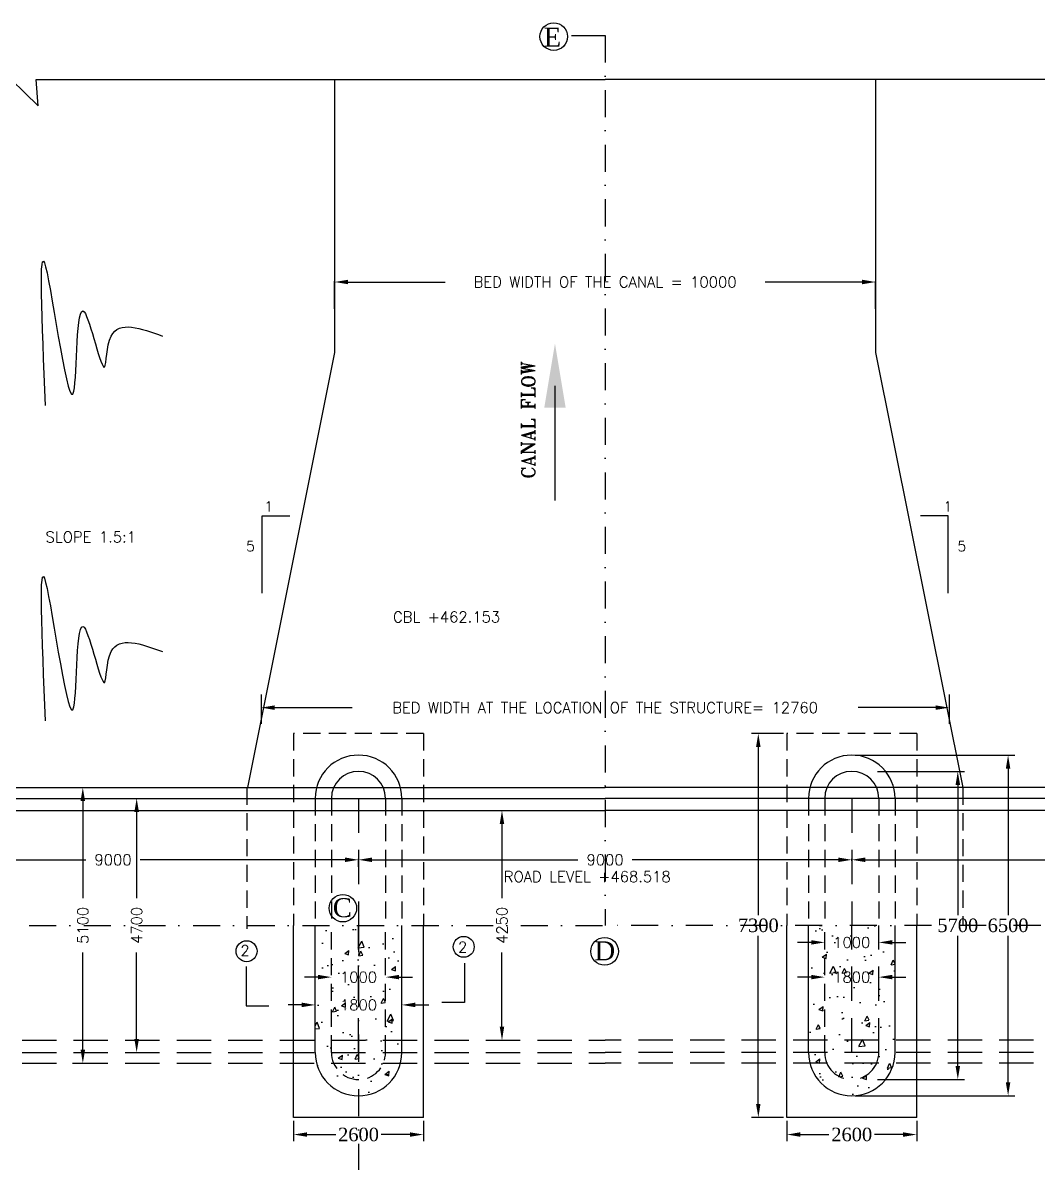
# Model space of a CAD drawing. Header units: inches. Extents: x -675 to 904, y 4 to 1354.
# Drawn here: x 227.1 to 414.8, y 856.1 to 1067 of the extents above; entities that cross this region are included whole.
import ezdxf
from ezdxf.enums import TextEntityAlignment as Align

# ---------------------------------------------------------------- set-up
doc = ezdxf.new("R2010")
doc.units = ezdxf.units.IN
doc.header["$MEASUREMENT"] = 0
doc.linetypes.add('DASHDOTX2', pattern=[2, 1, -0.5, 0, -0.5])
doc.linetypes.add('HIDDEN', pattern=[9.525, 6.35, -3.175])
doc.styles.add('ROMANS', font='romans')
doc.styles.add('ROMANT', font='romant')
doc.styles.get("Standard").update_dxf_attribs({"font": 'times.ttf'})
doc.styles.add('TIMES NEW ROMAN', font='times.ttf')
doc.dimstyles.new('ISO-25', dxfattribs={"dimtxt": 2.5, "dimasz": 2.5, "dimexe": 1.25, "dimexo": 0.625, "dimtad": 0, "dimtih": 1, "dimtoh": 1, "dimlfac": 100, "dimtxsty": 'TIMES NEW ROMAN', "dimcen": 2.5, "dimadec": 0, "dimazin": 0, "dimtfac": 1, "dimtmove": 0, "dimatfit": 3, "dimfxl": 1, "dimarcsym": 0})
doc.dimstyles.get("Standard").update_dxf_attribs({"dimtxt": 2.5, "dimasz": 0.18, "dimexe": 0.05, "dimexo": 0.0625, "dimgap": 0.04, "dimtad": 0, "dimdec": 4, "dimzin": 0, "dimdsep": 46, "dimtxsty": 'Standard', "dimcen": 0.09, "dimadec": 0, "dimazin": 0, "dimtfac": 1, "dimtdec": 4, "dimtofl": 0, "dimtmove": 0, "dimatfit": 3, "dimfxl": 1, "dimtolj": 1, "dimtzin": 0, "dimarcsym": 0})
doc.dimstyles.new('STANDARD$0', dxfattribs={"dimscale": 88.888889, "dimtxt": 0.02, "dimasz": 0.02, "dimexe": 0.1, "dimexo": 0.1, "dimgap": 0.04, "dimtad": 2, "dimdec": 0, "dimzin": 1, "dimdsep": 46, "dimtxsty": 'Standard', "dimcen": 0.09, "dimadec": 0, "dimazin": 0, "dimtfac": 1, "dimtdec": 4, "dimtofl": 0, "dimtmove": 0, "dimatfit": 3, "dimfxl": 1, "dimtolj": 1, "dimtzin": 1, "dimarcsym": 0})

# ---------------------------------------------------------------- blocks, each defined once
blk = doc.blocks.new('*D46')
at = {"color": 0, "lineweight": -2, "transparency": 16777216}
for p, q in [((277.19, 863.97), (277.19, 860.17)), ((301.19, 863.97), (301.19, 860.17)), ((279.69, 861.42), (284.97, 861.42)), ((298.69, 861.42), (293.4, 861.42))]:
    blk.add_line(p, q, dxfattribs=at)
at = {"color": 0, "transparency": 16777216}
for points in [[(279.69, 861.84), (279.69, 861.01), (277.19, 861.42)], [(298.69, 861.84), (298.69, 861.01), (301.19, 861.42)]]:
    blk.add_solid(points, dxfattribs=at)
at = {"layer": 'Defpoints', "color": 0, "transparency": 16777216}
for p in [(277.19, 864.6), (301.19, 864.6), (301.19, 861.42)]:
    blk.add_point(p, dxfattribs=at)
at = {"color": 0, "transparency": 16777216, "insert": (289.19, 861.42), "char_height": 2.5, "attachment_point": 5, "style": 'TIMES NEW ROMAN'}
blk.add_mtext('2600', dxfattribs=at)
blk = doc.blocks.new('*D47')
at = {"color": 0, "lineweight": -2, "transparency": 16777216}
for p, q in [((278.69, 885.4), (276.19, 885.4)), ((299.69, 885.4), (302.19, 885.4))]:
    blk.add_line(p, q, dxfattribs=at)
at = {"color": 0, "transparency": 16777216}
for points in [[(278.69, 885.82), (278.69, 884.98), (281.19, 885.4)], [(299.69, 885.82), (299.69, 884.98), (297.19, 885.4)]]:
    blk.add_solid(points, dxfattribs=at)
at = {"layer": 'Defpoints', "color": 0, "transparency": 16777216}
for p in [(281.19, 885.4), (297.19, 885.4), (297.19, 885.4)]:
    blk.add_point(p, dxfattribs=at)
at = {"color": 0, "transparency": 16777216, "insert": (289.19, 885.4), "char_height": 2, "attachment_point": 5, "style": 'ROMANS'}
blk.add_mtext('\\A1;1800', dxfattribs=at)
blk = doc.blocks.new('*D48')
at = {"color": 0, "lineweight": -2, "transparency": 16777216}
for p, q in [((289.19, 910.91), (289.19, 912.42)), ((291.69, 912.24), (329.75, 912.24)), ((377.86, 912.24), (339.8, 912.24)), ((380.36, 912.03), (380.36, 912.42))]:
    blk.add_line(p, q, dxfattribs=at)
at = {"color": 0, "transparency": 16777216}
for points in [[(291.69, 912.66), (291.69, 911.82), (289.19, 912.24)], [(377.86, 912.66), (377.86, 911.82), (380.36, 912.24)]]:
    blk.add_solid(points, dxfattribs=at)
at = {"layer": 'Defpoints', "color": 0, "transparency": 16777216}
for p in [(380.36, 912.24), (380.36, 911.85), (289.19, 910.73)]:
    blk.add_point(p, dxfattribs=at)
at = {"color": 0, "transparency": 16777216, "insert": (334.77, 912.24), "char_height": 2, "attachment_point": 5, "style": 'ROMANS'}
blk.add_mtext('\\A1;9000', dxfattribs=at)
blk = doc.blocks.new('*D49')
at = {"color": 0, "lineweight": -2, "transparency": 16777216}
for p, q in [((238.92, 921.35), (315.89, 921.35)), ((315.71, 918.85), (315.71, 905.12)), ((315.71, 881.35), (315.71, 895.08))]:
    blk.add_line(p, q, dxfattribs=at)
at = {"color": 0, "transparency": 16777216}
for points in [[(315.29, 918.85), (316.12, 918.85), (315.71, 921.35)], [(315.29, 881.35), (316.12, 881.35), (315.71, 878.85)]]:
    blk.add_solid(points, dxfattribs=at)
at = {"layer": 'Defpoints', "color": 0, "transparency": 16777216}
for p in [(238.74, 921.35), (315.71, 878.85), (315.71, 878.85)]:
    blk.add_point(p, dxfattribs=at)
at = {"color": 0, "transparency": 16777216, "insert": (315.71, 900.1), "char_height": 2, "attachment_point": 5, "rotation": 90, "style": 'ROMANS'}
blk.add_mtext('\\A1;4250', dxfattribs=at)
blk = doc.blocks.new('*D50')
at = {"color": 0, "lineweight": -2, "transparency": 16777216}
for p, q in [((281.69, 890.54), (279.19, 890.54)), ((296.69, 890.54), (299.19, 890.54))]:
    blk.add_line(p, q, dxfattribs=at)
at = {"color": 0, "transparency": 16777216}
for points in [[(281.69, 890.96), (281.69, 890.13), (284.19, 890.54)], [(296.69, 890.96), (296.69, 890.13), (294.19, 890.54)]]:
    blk.add_solid(points, dxfattribs=at)
at = {"layer": 'Defpoints', "color": 0, "transparency": 16777216}
for p in [(284.19, 890.54), (294.19, 890.54), (294.19, 890.54)]:
    blk.add_point(p, dxfattribs=at)
at = {"color": 0, "transparency": 16777216, "insert": (289.19, 890.54), "char_height": 2, "attachment_point": 5, "style": 'ROMANS'}
blk.add_mtext('\\A1;1000', dxfattribs=at)
blk = doc.blocks.new('*D54')
at = {"color": 0, "lineweight": -2, "transparency": 16777216}
for p, q in [((248.18, 921.1), (248.18, 905.12)), ((248.18, 879.1), (248.18, 895.08))]:
    blk.add_line(p, q, dxfattribs=at)
at = {"color": 0, "transparency": 16777216}
for points in [[(247.76, 921.1), (248.6, 921.1), (248.18, 923.6)], [(247.76, 879.1), (248.6, 879.1), (248.18, 876.6)]]:
    blk.add_solid(points, dxfattribs=at)
at = {"layer": 'Defpoints', "color": 0, "transparency": 16777216}
for p in [(248.18, 923.6), (248.18, 876.6), (248.18, 876.6)]:
    blk.add_point(p, dxfattribs=at)
at = {"color": 0, "transparency": 16777216, "insert": (248.18, 900.1), "char_height": 2, "attachment_point": 5, "rotation": 90, "style": 'ROMANS'}
blk.add_mtext('\\A1;4700', dxfattribs=at)
blk = doc.blocks.new('*D55')
at = {"color": 0, "lineweight": -2, "transparency": 16777216}
for p, q in [((236.33, 925.6), (238.41, 925.6)), ((238.23, 923.1), (238.23, 905.12)), ((238.23, 877.1), (238.23, 895.08)), ((236.33, 874.6), (238.41, 874.6))]:
    blk.add_line(p, q, dxfattribs=at)
at = {"color": 0, "transparency": 16777216}
for points in [[(237.81, 923.1), (238.65, 923.1), (238.23, 925.6)], [(237.81, 877.1), (238.65, 877.1), (238.23, 874.6)]]:
    blk.add_solid(points, dxfattribs=at)
at = {"layer": 'Defpoints', "color": 0, "transparency": 16777216}
for p in [(236.15, 925.6), (236.15, 874.6), (238.23, 874.6)]:
    blk.add_point(p, dxfattribs=at)
at = {"color": 0, "transparency": 16777216, "insert": (238.23, 900.1), "char_height": 2, "attachment_point": 5, "rotation": 90, "style": 'ROMANS'}
blk.add_mtext('\\A1;5100', dxfattribs=at)
blk = doc.blocks.new('*D58')
at = {"color": 0, "lineweight": -2, "transparency": 16777216}
for p, q in [((198.43, 910.91), (198.43, 912.42)), ((200.93, 912.24), (238.79, 912.24)), ((286.69, 912.24), (248.83, 912.24)), ((289.19, 910.91), (289.19, 912.42))]:
    blk.add_line(p, q, dxfattribs=at)
at = {"color": 0, "transparency": 16777216}
for points in [[(200.93, 912.66), (200.93, 911.82), (198.43, 912.24)], [(286.69, 912.66), (286.69, 911.82), (289.19, 912.24)]]:
    blk.add_solid(points, dxfattribs=at)
at = {"layer": 'Defpoints', "color": 0, "transparency": 16777216}
for p in [(289.19, 912.24), (198.43, 910.73), (289.19, 910.73)]:
    blk.add_point(p, dxfattribs=at)
at = {"color": 0, "transparency": 16777216, "insert": (243.81, 912.24), "char_height": 2, "attachment_point": 5, "style": 'ROMANS'}
blk.add_mtext('\\A1;9000', dxfattribs=at)
blk = doc.blocks.new('*D65')
at = {"color": 0, "lineweight": -2, "transparency": 16777216}
for p, q in [((380.36, 912.03), (380.36, 912.42)), ((382.86, 912.24), (420.71, 912.24)), ((468.61, 912.24), (430.76, 912.24)), ((471.11, 912.03), (471.11, 912.42))]:
    blk.add_line(p, q, dxfattribs=at)
at = {"color": 0, "transparency": 16777216}
for points in [[(382.86, 912.66), (382.86, 911.82), (380.36, 912.24)], [(468.61, 912.66), (468.61, 911.82), (471.11, 912.24)]]:
    blk.add_solid(points, dxfattribs=at)
at = {"layer": 'Defpoints', "color": 0, "transparency": 16777216}
for p in [(380.36, 911.85), (471.11, 912.24), (471.11, 911.85)]:
    blk.add_point(p, dxfattribs=at)
at = {"color": 0, "transparency": 16777216, "insert": (425.74, 912.24), "char_height": 2, "attachment_point": 5, "style": 'ROMANS'}
blk.add_mtext('\\A1;9000', dxfattribs=at)
blk = doc.blocks.new('*D66')
at = {"color": 0, "lineweight": -2, "transparency": 16777216}
for p, q in [((367.74, 935.6), (361.84, 935.6)), ((363.09, 933.1), (363.09, 902)), ((363.09, 867.1), (363.09, 898.2)), ((367.74, 864.6), (361.84, 864.6))]:
    blk.add_line(p, q, dxfattribs=at)
at = {"color": 0, "transparency": 16777216}
for points in [[(362.67, 933.1), (363.5, 933.1), (363.09, 935.6)], [(362.67, 867.1), (363.5, 867.1), (363.09, 864.6)]]:
    blk.add_solid(points, dxfattribs=at)
at = {"layer": 'Defpoints', "color": 0, "transparency": 16777216}
for p in [(368.36, 935.6), (363.09, 864.6), (368.36, 864.6)]:
    blk.add_point(p, dxfattribs=at)
at = {"color": 0, "transparency": 16777216, "insert": (363.09, 900.1), "char_height": 2.5, "attachment_point": 5, "style": 'TIMES NEW ROMAN'}
blk.add_mtext('7300', dxfattribs=at)
blk = doc.blocks.new('*D67')
at = {"color": 0, "lineweight": -2, "transparency": 16777216}
for p, q in [((380.99, 931.6), (410.51, 931.6)), ((409.26, 929.1), (409.26, 902)), ((409.26, 871.1), (409.26, 898.2)), ((380.99, 868.6), (410.51, 868.6))]:
    blk.add_line(p, q, dxfattribs=at)
at = {"color": 0, "transparency": 16777216}
for points in [[(408.84, 929.1), (409.67, 929.1), (409.26, 931.6)], [(408.84, 871.1), (409.67, 871.1), (409.26, 868.6)]]:
    blk.add_solid(points, dxfattribs=at)
at = {"layer": 'Defpoints', "color": 0, "transparency": 16777216}
for p in [(380.36, 931.6), (380.36, 868.6), (409.26, 868.6)]:
    blk.add_point(p, dxfattribs=at)
at = {"color": 0, "transparency": 16777216, "insert": (409.26, 900.1), "char_height": 2.5, "attachment_point": 5, "style": 'TIMES NEW ROMAN'}
blk.add_mtext('6500', dxfattribs=at)
blk = doc.blocks.new('*D68')
at = {"color": 0, "lineweight": -2, "transparency": 16777216}
for p, q in [((385.1, 928.6), (401.21, 928.6)), ((399.96, 926.1), (399.96, 902)), ((399.96, 874.1), (399.96, 898.2)), ((385.1, 871.6), (401.21, 871.6))]:
    blk.add_line(p, q, dxfattribs=at)
at = {"color": 0, "transparency": 16777216}
for points in [[(399.55, 926.1), (400.38, 926.1), (399.96, 928.6)], [(399.55, 874.1), (400.38, 874.1), (399.96, 871.6)]]:
    blk.add_solid(points, dxfattribs=at)
at = {"layer": 'Defpoints', "color": 0, "transparency": 16777216}
for p in [(384.47, 928.6), (384.47, 871.6), (399.96, 871.6)]:
    blk.add_point(p, dxfattribs=at)
at = {"color": 0, "transparency": 16777216, "insert": (399.96, 900.1), "char_height": 2.5, "attachment_point": 5, "style": 'TIMES NEW ROMAN'}
blk.add_mtext('5700', dxfattribs=at)
blk = doc.blocks.new('*D70')
at = {"color": 0, "lineweight": -2, "transparency": 16777216}
for p, q in [((372.86, 896.96), (370.36, 896.96)), ((387.86, 896.96), (390.36, 896.96))]:
    blk.add_line(p, q, dxfattribs=at)
at = {"color": 0, "transparency": 16777216}
for points in [[(372.86, 897.38), (372.86, 896.55), (375.36, 896.96)], [(387.86, 897.38), (387.86, 896.55), (385.36, 896.96)]]:
    blk.add_solid(points, dxfattribs=at)
at = {"layer": 'Defpoints', "color": 0, "transparency": 16777216}
for p in [(375.36, 896.96), (385.36, 896.96), (385.36, 896.96)]:
    blk.add_point(p, dxfattribs=at)
at = {"color": 0, "transparency": 16777216, "insert": (380.36, 896.96), "char_height": 2, "attachment_point": 5, "style": 'ROMANS'}
blk.add_mtext('\\A1;1000', dxfattribs=at)
blk = doc.blocks.new('*D71')
at = {"color": 0, "lineweight": -2, "transparency": 16777216}
for p, q in [((368.36, 863.97), (368.36, 860.17)), ((392.36, 863.97), (392.36, 860.17)), ((370.86, 861.42), (376.15, 861.42)), ((389.86, 861.42), (384.57, 861.42))]:
    blk.add_line(p, q, dxfattribs=at)
at = {"color": 0, "transparency": 16777216}
for points in [[(370.86, 861.84), (370.86, 861.01), (368.36, 861.42)], [(389.86, 861.84), (389.86, 861.01), (392.36, 861.42)]]:
    blk.add_solid(points, dxfattribs=at)
at = {"layer": 'Defpoints', "color": 0, "transparency": 16777216}
for p in [(368.36, 864.6), (392.36, 864.6), (392.36, 861.42)]:
    blk.add_point(p, dxfattribs=at)
at = {"color": 0, "transparency": 16777216, "insert": (380.36, 861.42), "char_height": 2.5, "attachment_point": 5, "style": 'TIMES NEW ROMAN'}
blk.add_mtext('2600', dxfattribs=at)
blk = doc.blocks.new('*D72')
at = {"color": 0, "lineweight": -2, "transparency": 16777216}
for p, q in [((372.86, 890.54), (370.36, 890.54)), ((387.86, 890.54), (390.36, 890.54))]:
    blk.add_line(p, q, dxfattribs=at)
at = {"color": 0, "transparency": 16777216}
for points in [[(372.86, 890.96), (372.86, 890.13), (375.36, 890.54)], [(387.86, 890.96), (387.86, 890.13), (385.36, 890.54)]]:
    blk.add_solid(points, dxfattribs=at)
at = {"layer": 'Defpoints', "color": 0, "transparency": 16777216}
for p in [(375.36, 890.54), (375.36, 890.54), (385.36, 890.54)]:
    blk.add_point(p, dxfattribs=at)
at = {"color": 0, "transparency": 16777216, "insert": (380.36, 890.54), "char_height": 2, "attachment_point": 5, "style": 'ROMANS'}
blk.add_mtext('\\A1;1800', dxfattribs=at)
blk = doc.blocks.new('*D83')
at = {"color": 0, "lineweight": -2, "transparency": 16777216}
for p, q in [((284.77, 1014.16), (284.77, 1019.28)), ((287.27, 1019.1), (305.18, 1019.1)), ((382.27, 1019.1), (364.37, 1019.1)), ((384.77, 1014.16), (384.77, 1019.28))]:
    blk.add_line(p, q, dxfattribs=at)
at = {"color": 0, "transparency": 16777216}
for points in [[(287.27, 1019.52), (287.27, 1018.69), (284.77, 1019.1)], [(382.27, 1019.52), (382.27, 1018.69), (384.77, 1019.1)]]:
    blk.add_solid(points, dxfattribs=at)
at = {"layer": 'Defpoints', "color": 0, "transparency": 16777216}
for p in [(384.77, 1019.1), (284.77, 1013.98), (384.77, 1013.98)]:
    blk.add_point(p, dxfattribs=at)
at = {"color": 0, "transparency": 16777216, "insert": (334.77, 1019.1), "char_height": 2, "attachment_point": 5, "style": 'ROMANS'}
blk.add_mtext('\\A1;BED WIDTH OF THE CANAL = 10000', dxfattribs=at)
blk = doc.blocks.new('*D87')
at = {"color": 0, "lineweight": -2, "transparency": 16777216}
for p, q in [((273.68, 940.38), (287.99, 940.38)), ((395.86, 940.38), (381.56, 940.38))]:
    blk.add_line(p, q, dxfattribs=at)
at = {"color": 0, "transparency": 16777216}
for points in [[(273.68, 940.8), (273.68, 939.97), (271.18, 940.38)], [(395.86, 940.8), (395.86, 939.97), (398.36, 940.38)]]:
    blk.add_solid(points, dxfattribs=at)
at = {"layer": 'Defpoints', "color": 0, "transparency": 16777216}
for p in [(271.18, 940.38), (398.36, 940.38), (398.36, 940.38)]:
    blk.add_point(p, dxfattribs=at)
at = {"color": 0, "transparency": 16777216, "insert": (334.77, 940.38), "char_height": 2, "attachment_point": 5, "style": 'ROMANS'}
blk.add_mtext('\\A1;BED WIDTH AT THE LOCATION OF THE STRUCTURE= 12760', dxfattribs=at)

msp = doc.modelspace()

# ---------------------------------------------------------------- hatches: boundary and pattern name
h = msp.add_hatch()
h.set_pattern_fill('AR-CONC', color=256, scale=0.05, angle=15, style=0)
h.set_pattern_definition([(65, (-459.34, -444.931), (9.00511, 1.587844), [0.9525, -10.4775]), (10, (-459.34, -444.931), (-4.17455, 8.77125), [0.762, -8.382]), (115.451, (-458.5896, -444.799), (4.8306, 10.359062), [0.8095, -8.9045]), (61.1842, (-459.997, -442.478), (13.63618, 1.47753), [1.42875, -15.71625]), (111.6356, (-458.861, -442.355), (8.26382, 15.02197), [1.21425, -13.35675]), (6.184, (-459.997, -442.478), (8.26385, 15.02196), [1.143, -12.573]), (36, (-458.606, -442.762), (8.64585, -2.977004), [0.9525, -10.4775]), (341, (-458.606, -442.762), (0.60124, 9.695373), [0.762, -8.382]), (86.4514, (-457.886, -443.0104), (9.247065, 6.718383), [0.8095, -8.9045]), (52.5, (-459.34, -444.931), (-0.9450546, 4.123664), [0, -8.2804, 0, -8.509, 0, -8.41375]), (22.5, (-459.34, -444.931), (1.93071, 5.70306), [0, -4.8514, 0, -8.0899, 0, -3.20675]), (342.5, (-462.0756, -445.664), (6.622658, 1.477994), [0, -3.175, 0, -9.906, 0, -13.1445]), (332.5, (-463.3023, -445.993), (6.825047, 3.144938), [0, -4.1275, 0, -6.5786, 0, -9.3345])])
h.paths.add_polyline_path([(284.18582, 878.84953), (289.18582, 878.84953), (289.18582, 900.10036), (284.18582, 900.10045)])
h.paths.add_polyline_path([(289.18582, 878.84953), (294.18582, 878.84953), (294.18582, 900.10027), (289.18582, 900.10036)])
h.paths.add_polyline_path([(289.18582, 876.59953), (289.18582, 878.84953), (284.18582, 878.84953), (284.18582, 876.59953)])
h.paths.add_polyline_path([(289.18582, 878.84953), (289.18582, 876.59953), (294.18582, 876.59953), (294.18582, 878.84953)])
h.paths.add_polyline_path([(289.18582, 876.59953), (289.18582, 874.59953), (293.7684, 874.59953, 0.103243717), (294.18582, 876.59953)])
h.paths.add_polyline_path([(289.18582, 874.59953), (289.18582, 876.59953), (284.18582, 876.59953, 0.103243717), (284.60324, 874.59953)])
h.paths.add_polyline_path([(289.18582, 874.59953), (284.60324, 874.59953, 0.298216627), (289.18582, 871.59953)], flags=17)
h.paths.add_polyline_path([(289.18582, 874.59953), (289.18582, 871.59953, 0.298216627), (293.7684, 874.59953)], flags=17)
h.paths.add_polyline_path([(375.77819, 874.59953, 0.654653671), (384.94335, 874.59953)], flags=17)
h.paths.add_polyline_path([(384.94335, 874.59953, 0.103243717), (385.36077, 876.59953), (375.36077, 876.59953, 0.103243717), (375.77819, 874.59953)])
h.paths.add_polyline_path([(380.36077, 876.59953), (380.36077, 878.84953), (375.36077, 878.84953), (375.36077, 876.59953)])
h.paths.add_polyline_path([(385.36077, 876.59953), (385.36077, 878.84953), (380.36077, 878.84953), (380.36077, 876.59953)])
h.paths.add_polyline_path([(380.36077, 900.10034), (375.36077, 900.10025), (375.36077, 900.09953), (375.36077, 878.84953), (380.36077, 878.84953)])
h.paths.add_polyline_path([(385.36077, 900.10043), (380.36077, 900.10034), (380.36077, 900.09953), (380.36077, 878.84953), (385.36077, 878.84953)])
h.paths.add_polyline_path([(388.36077, 900.10048), (385.36077, 900.10043), (385.36077, 878.84953), (388.36077, 878.84953)])
h.paths.add_polyline_path([(375.36077, 900.10025), (372.36077, 900.1002), (372.36077, 878.84953), (375.36077, 878.84953)])
h.paths.add_polyline_path([(375.77819, 874.59953), (372.6148, 874.59953, 0.774596669), (388.10674, 874.59953), (384.94335, 874.59953, -0.654653671)])
h.paths.add_polyline_path([(375.36077, 876.59953), (372.36077, 876.59953, 0.063254224), (372.6148, 874.59953), (375.77819, 874.59953, -0.103243717)])
h.paths.add_polyline_path([(375.36077, 876.59953), (375.36077, 878.84953), (372.36077, 878.84953), (372.36077, 876.59953)])
h.paths.add_polyline_path([(388.36077, 876.59953), (388.36077, 878.84953), (385.36077, 878.84953), (385.36077, 876.59953)])
h.paths.add_polyline_path([(384.94335, 874.59953), (388.10674, 874.59953, 0.063254224), (388.36077, 876.59953), (385.36077, 876.59953, -0.103243717)])
h.paths.add_polyline_path([(294.18582, 878.84953), (294.18582, 876.59953), (297.18582, 876.59953), (297.18582, 878.84953)])
h.paths.add_polyline_path([(297.18582, 900.10022), (294.18582, 900.10027), (294.18582, 878.84953), (297.18582, 878.84953)])
h.paths.add_polyline_path([(281.18582, 878.84953), (284.18582, 878.84953), (284.18582, 900.10045), (281.18582, 900.10051)])
h.paths.add_polyline_path([(284.18582, 876.59953), (284.18582, 878.84953), (281.18582, 878.84953), (281.18582, 876.59953)])
h.paths.add_polyline_path([(284.60324, 874.59953), (281.43985, 874.59953, 0.341998713), (289.18582, 868.59953), (289.18582, 871.59953, -0.298216627)])
h.paths.add_polyline_path([(289.18582, 871.59953), (289.18582, 868.59953, 0.341998713), (296.93179, 874.59953), (293.7684, 874.59953, -0.298216627)])
h.paths.add_polyline_path([(281.18582, 876.59953, 0.063254224), (281.43985, 874.59953), (284.60324, 874.59953, -0.103243717), (284.18582, 876.59953)])
h.paths.add_polyline_path([(285.30487, 892.0434), (293.06677, 892.0434), (293.06677, 889.0434), (285.30487, 889.0434)], flags=9)
h.paths.add_polyline_path([(285.30487, 886.89937), (293.06677, 886.89937), (293.06677, 883.89937), (285.30487, 883.89937)], flags=9)
h.paths.add_polyline_path([(376.47982, 892.0434), (384.24172, 892.0434), (384.24172, 889.0434), (376.47982, 889.0434)], flags=9)

# ---------------------------------------------------------------- linework, layer by layer
at = {"linetype": 'DASHDOTX2', "ltscale": 5}
for p, q in [((334.77776, 1064.6998), (334.77776, 900.09953)), ((117.20654, 900.10461), (334.77329, 900.09953)), ((289.18582, 900.09953), (289.18582, 806.23411)), ((546.57895, 900.10318), (334.77329, 900.09953))]:
    msp.add_line(p, q, dxfattribs=at)
for p, q in [((219.7093, 1061.58284), (230.00721, 1051.67402)), ((230.00721, 1051.67402), (229.62623, 1056.56794)), ((229.62623, 1056.56794), (334.77329, 1056.56794)), ((284.77329, 1056.56794), (284.77329, 1006.05345)), ((439.92036, 1056.56794), (334.77329, 1056.56794)), ((384.77329, 1056.56794), (384.77329, 1006.05345)), ((284.77329, 1006.05345), (268.68251, 925.59953)), ((384.77329, 1006.05345), (400.86408, 925.59953)), ((271.39077, 961.57603), (271.39077, 975.84499)), ((271.39077, 975.84499), (276.46806, 975.84499)), ((398.15582, 975.84499), (393.07853, 975.84499)), ((398.15582, 961.57603), (398.15582, 975.84499)), ((271.1824, 942.83431), (271.1824, 937.40989)), ((398.36419, 942.83431), (398.36419, 937.40989)), ((198.43234, 925.59953), (334.77329, 925.59953)), ((471.11425, 925.59953), (334.77329, 925.59953)), ((198.43234, 923.59953), (334.77329, 923.59953)), ((471.11425, 923.59953), (334.77329, 923.59953)), ((198.43234, 921.34953), (334.77329, 921.34953)), ((538.32955, 921.34953), (334.77329, 921.34953)), ((277.18582, 864.59953), (277.18582, 900.09953)), ((281.18582, 876.59953), (281.18582, 900.09953)), ((297.18582, 876.59953), (297.18582, 900.09953)), ((301.18582, 864.59953), (301.18582, 900.09953)), ((368.36077, 864.59953), (368.36077, 900.09953)), ((372.36077, 876.59953), (372.36077, 900.09953)), ((388.36077, 876.59953), (388.36077, 900.09953)), ((392.36077, 864.59953), (392.36077, 900.09953)), ((301.18582, 864.59953), (277.18582, 864.59953)), ((392.36077, 864.59953), (368.36077, 864.59953))]:
    msp.add_line(p, q)
at = {"linetype": 'HIDDEN', "ltscale": 0.5}
for p, q in [((301.18582, 935.59953), (277.18582, 935.59953)), ((277.18582, 935.59953), (277.18582, 900.09953)), ((301.18582, 935.59953), (301.18582, 900.09953)), ((368.36077, 935.59953), (368.36077, 900.09953)), ((392.36077, 935.59953), (368.36077, 935.59953)), ((392.36077, 935.59953), (392.36077, 900.09953)), ((268.52172, 925.59953), (268.52125, 899.49113)), ((400.86408, 925.59953), (400.86454, 900.10069)), ((281.18582, 923.59953), (281.18582, 900.09953)), ((284.18582, 923.59953), (284.18582, 900.09953)), ((294.18582, 923.59953), (294.18582, 900.09953)), ((297.18582, 923.59953), (297.18582, 900.09953)), ((372.36077, 923.59953), (372.36077, 900.09953)), ((375.36077, 923.59953), (375.36077, 900.09953)), ((385.36077, 923.59953), (385.36077, 900.09953)), ((388.36077, 923.59953), (388.36077, 900.09953)), ((284.18582, 876.59953), (284.18582, 900.09953)), ((294.18582, 876.59953), (294.18582, 900.09953)), ((375.36077, 876.59953), (375.36077, 900.09953))]:
    msp.add_line(p, q, dxfattribs=at)
at = {"linetype": 'HIDDEN'}
for p, q in [((289.18582, 923.59953), (289.18582, 900.09953)), ((380.36077, 923.59953), (380.36077, 900.09953)), ((289.18582, 876.59953), (289.18582, 900.09953)), ((380.36077, 876.59953), (380.36077, 900.09953)), ((385.36077, 876.59953), (385.36077, 900.09953)), ((198.43234, 878.84953), (334.77329, 878.84953)), ((471.11425, 878.84953), (334.77329, 878.84953)), ((198.43234, 876.59953), (334.77329, 876.59953)), ((471.11425, 876.59953), (334.77329, 876.59953)), ((198.43234, 874.59953), (334.77329, 874.59953)), ((471.11425, 874.59953), (334.77329, 874.59953))]:
    msp.add_line(p, q, dxfattribs=at)
msp.add_lwpolyline([(325.50482, 999.87935), (325.50482, 978.70476)])
for centre, radius in [((325.2752, 1064.49362), 2.54951), ((286.29649, 903.28648), 2.54951), ((268.50368, 895.33103), 1.93746), ((308.63547, 896.13726), 1.93746), ((334.6804, 895.30669), 2.54951)]:
    msp.add_circle(centre, radius)
for centre, radius, start, end in [((289.18582, 923.59953), 8, 0, 180), ((380.36077, 923.59953), 8, 0, 180), ((289.18582, 923.59953), 5, 0, 180), ((380.36077, 923.59953), 5, 0, 180), ((289.18582, 876.59953), 8, 180, 0), ((380.36077, 876.59953), 8, 180, 0)]:
    msp.add_arc(centre, radius, start, end)
at = {"linetype": 'HIDDEN', "ltscale": 0.5}
msp.add_arc((289.18582, 876.59953), 5, 180, 0, dxfattribs=at)
at = {"linetype": 'HIDDEN'}
msp.add_arc((380.36077, 876.59953), 5, 180, 0, dxfattribs=at)
for points in [[(231.36011, 996.29032), (231.36011, 1021.89889), (236.58031, 998.8986), (238.47856, 1013.59982), (242.27507, 1003.40381), (243.46148, 1009.09461), (252.95275, 1009.09461)], [(231.36011, 937.92945), (231.36011, 963.53802), (236.58031, 940.53773), (238.47856, 955.23895), (242.27507, 945.04294), (243.46148, 950.73374), (252.95275, 950.73374)]]:
    msp.add_spline(points, degree=3)
msp.add_solid([(323.52357, 995.83498), (325.50482, 1007.72249), (327.48607, 995.83498)])

# ---------------------------------------------------------------- texts
at = {"style": 'ROMANT'}
msp.add_text('CANAL FLOW', height=2.5, rotation=90, dxfattribs=at).set_placement((321.83436, 993.59943), align=Align.CENTER)
at = {"style": 'ROMANS'}
for s, height, p in [('1', 1.875, (271.78005, 976.65642)), ('1', 1.875, (397.32011, 976.65642)), ('SLOPE 1.5:1', 2, (231.34587, 970.94331)), ('5', 1.875, (268.40934, 969.30117)), ('5', 1.875, (399.88725, 969.30117)), ('  CBL +462.153', 2, (292.82597, 956.1577)), (' ROAD LEVEL +468.518', 2, (314.67215, 908.1266)), ('2', 2, (267.34973, 894.45234)), ('2', 2, (307.58457, 895.07992))]:
    msp.add_text(s, height=height, dxfattribs=at).set_placement(p)
at = {"char_height": 3.5, "width": 4.365}
for s, insert, attachment_point in [('E', (323.41025, 1062.64057), 7), ('C', (284.43154, 905.13954), 1), ('D', (332.81544, 897.15974), 1)]:
    msp.add_mtext(s, dxfattribs=dict(at, insert=insert, attachment_point=attachment_point))

# ---------------------------------------------------------------- dimensions: what is measured, and where the dimension line sits
for base, p1, p2, text, override, picture, middle in [((384.77329, 1019.10429), (284.77329, 1013.97703), (384.77329, 1013.97703), 'BED WIDTH OF THE CANAL = 10000', {"dimscale": 1, "dimtxt": 2, "dimasz": 2.5, "dimexe": 0.18, "dimexo": 0.18, "dimgap": 1.5, "dimtad": 0, "dimlfac": 100, "dimzin": 0, "dimtxsty": 'ROMANS', "dimtdec": 0, "dimtmove": 2, "dimatfit": 1, "dimtzin": 0}, '*D83', (334.77329, 1019.10429)), ((398.36419, 940.38486), (271.1824, 940.38486), (398.36419, 940.38486), 'BED WIDTH AT THE LOCATION OF THE STRUCTURE= 12760', {"dimscale": 1, "dimtxt": 2, "dimasz": 2.5, "dimexe": 0.18, "dimexo": 0.18, "dimgap": 1.5, "dimtad": 0, "dimlfac": 100, "dimzin": 0, "dimtxsty": 'ROMANS', "dimtdec": 0, "dimtmove": 2, "dimatfit": 1, "dimtzin": 0}, '*D87', (334.77329, 940.38486)), ((289.18582, 912.24055), (198.43234, 910.72542), (289.18582, 910.72542), '9000', {"dimscale": 1, "dimtxt": 2, "dimasz": 2.5, "dimexe": 0.18, "dimexo": 0.18, "dimgap": 1.5, "dimtad": 0, "dimlfac": 100, "dimzin": 0, "dimtxsty": 'ROMANS', "dimtdec": 0, "dimtmove": 1, "dimatfit": 1, "dimtzin": 0}, '*D58', (243.80908, 912.24055)), ((380.36077, 912.24055), (289.18582, 910.72542), (380.36077, 911.84953), '9000', {"dimscale": 1, "dimtxt": 2, "dimasz": 2.5, "dimexe": 0.18, "dimexo": 0.18, "dimgap": 1.5, "dimtad": 0, "dimlfac": 100, "dimzin": 0, "dimtxsty": 'ROMANS', "dimtdec": 0, "dimtmove": 1, "dimatfit": 1, "dimtzin": 0}, '*D48', (334.77329, 912.24055)), ((471.11425, 912.24055), (380.36077, 911.84953), (471.11425, 911.84953), '9000', {"dimscale": 1, "dimtxt": 2, "dimasz": 2.5, "dimexe": 0.18, "dimexo": 0.18, "dimgap": 1.5, "dimtad": 0, "dimlfac": 100, "dimzin": 0, "dimtxsty": 'ROMANS', "dimtdec": 0, "dimtmove": 1, "dimatfit": 1, "dimtzin": 0}, '*D65', (425.73751, 912.24055)), ((297.18582, 885.39937), (281.18582, 885.39937), (297.18582, 885.39937), '1800', {"dimscale": 1, "dimtxt": 2, "dimasz": 2.5, "dimexe": 0.18, "dimexo": 0.18, "dimgap": 1.5, "dimtad": 0, "dimlfac": 100, "dimzin": 0, "dimtxsty": 'ROMANS', "dimtdec": 0, "dimtmove": 1, "dimatfit": 1, "dimtzin": 0}, '*D47', (289.18582, 885.39937))]:
    dim = msp.add_linear_dim(base=base, p1=p1, p2=p2, text=text, dimstyle='STANDARD$0', override=override)
    dim.commit()
    dim.dimension.update_dxf_attribs({"geometry": picture, "text_midpoint": middle})
for base, p1, p2, text, picture, middle in [((363.08723, 864.59953), (368.36077, 935.59953), (368.36077, 864.59953), '7300', '*D66', (363.08723, 900.09953)), ((409.25765, 868.59953), (380.36077, 931.59953), (380.36077, 868.59953), '6500', '*D67', (409.25765, 900.09953))]:
    dim = msp.add_linear_dim(base=base, p1=p1, p2=p2, angle=90, text=text, dimstyle='ISO-25')
    dim.commit()
    dim.dimension.update_dxf_attribs({"geometry": picture, "text_midpoint": middle})
dim = msp.add_linear_dim(base=(399.96261, 871.59953), p1=(384.47496, 928.59953), p2=(384.47496, 871.59953), angle=90, dimstyle='ISO-25')
dim.commit()
dim.dimension.update_dxf_attribs({"geometry": '*D68', "text_midpoint": (399.96261, 900.09953)})
for base, p1, p2, picture, middle in [((238.23059, 874.59953), (236.14924, 925.59953), (236.14924, 874.59953), '*D55', (238.23059, 900.09953)), ((248.18127, 876.59953), (248.18127, 923.59953), (248.18127, 876.59953), '*D54', (248.18127, 900.09953)), ((315.70535, 878.84953), (238.73535, 921.34953), (315.70535, 878.84953), '*D49', (315.70535, 900.09953))]:
    dim = msp.add_linear_dim(base=base, p1=p1, p2=p2, angle=90, dimstyle='STANDARD$0', override={"dimscale": 1, "dimtxt": 2, "dimasz": 2.5, "dimexe": 0.18, "dimexo": 0.18, "dimgap": 1.5, "dimtad": 0, "dimlfac": 100, "dimzin": 0, "dimtxsty": 'ROMANS', "dimtdec": 0, "dimtmove": 1, "dimatfit": 1, "dimtzin": 0})
    dim.commit()
    dim.dimension.update_dxf_attribs({"geometry": picture, "text_midpoint": middle})
for base, p1, p2, picture, middle in [((385.36077, 896.96332), (375.36077, 896.96332), (385.36077, 896.96332), '*D70', (380.36077, 896.96332)), ((294.18582, 890.5434), (284.18582, 890.5434), (294.18582, 890.5434), '*D50', (289.18582, 890.5434))]:
    dim = msp.add_linear_dim(base=base, p1=p1, p2=p2, dimstyle='STANDARD$0', override={"dimscale": 1, "dimtxt": 2, "dimasz": 2.5, "dimexe": 0.18, "dimexo": 0.18, "dimgap": 1.5, "dimtad": 0, "dimlfac": 100, "dimzin": 0, "dimtxsty": 'ROMANS', "dimtdec": 0, "dimtmove": 1, "dimatfit": 1, "dimtzin": 0})
    dim.commit()
    dim.dimension.update_dxf_attribs({"geometry": picture, "text_midpoint": middle})
dim = msp.add_linear_dim(base=(375.36077, 890.5434), p1=(385.36077, 890.5434), p2=(375.36077, 890.5434), angle=180, text='1800', dimstyle='STANDARD$0', override={"dimscale": 1, "dimtxt": 2, "dimasz": 2.5, "dimexe": 0.18, "dimexo": 0.18, "dimgap": 1.5, "dimtad": 0, "dimlfac": 100, "dimzin": 0, "dimtxsty": 'ROMANS', "dimtdec": 0, "dimtmove": 1, "dimatfit": 1, "dimtzin": 0})
dim.commit()
dim.dimension.update_dxf_attribs({"geometry": '*D72', "text_midpoint": (380.36077, 890.5434)})
for base, p1, p2, picture, middle in [((301.18582, 861.42213), (277.18582, 864.59953), (301.18582, 864.59953), '*D46', (289.18582, 861.42213)), ((392.36077, 861.42213), (368.36077, 864.59953), (392.36077, 864.59953), '*D71', (380.36077, 861.42213))]:
    dim = msp.add_linear_dim(base=base, p1=p1, p2=p2, text='2600', dimstyle='ISO-25')
    dim.commit()
    dim.dimension.update_dxf_attribs({"geometry": picture, "text_midpoint": middle})

# ---------------------------------------------------------------- leaders
for points, override in [([(328.57329, 1064.6998), (334.77329, 1064.6998)], {"dimgap": 0.09, "dimtad": 0}), ([(268.45033, 892.48114), (268.45033, 885.24038), (272.63625, 885.24038)], {"dimgap": 1.5, "dimtad": 0}), ([(308.79578, 893.09363), (308.79578, 885.85287), (304.60986, 885.85287)], {"dimgap": 1.5, "dimtad": 0})]:
    msp.add_leader(points, dimstyle='Standard', override=override)

doc.saveas('drawing.dxf')
